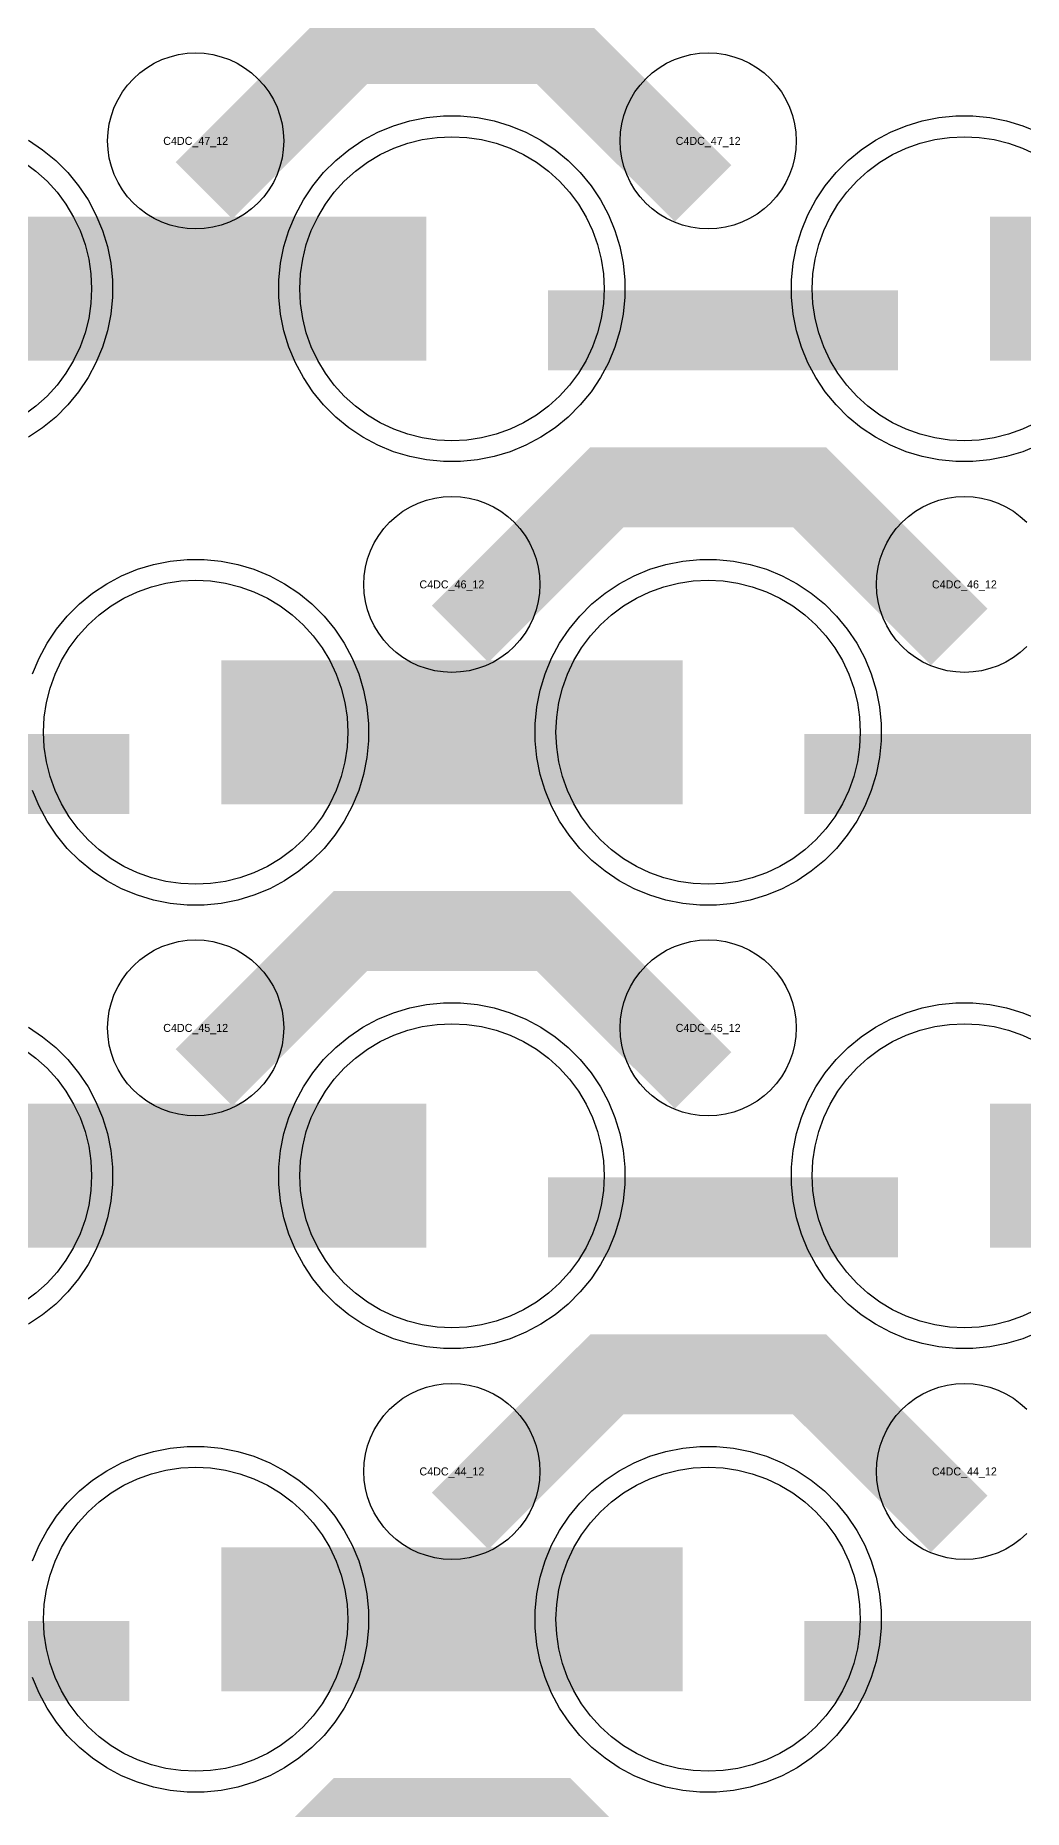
# Model space of a CAD drawing. Extents: x -11880 to 11880, y -14992 to 14992.
# Drawn here: x -8210 to -7902, y -8802 to -8248 of the extents above; entities that cross this region are included whole.
import ezdxf
from ezdxf.enums import TextEntityAlignment as Align

# ---------------------------------------------------------------- set-up
doc = ezdxf.new("R2010")
doc.units = 0
doc.header["$MEASUREMENT"] = 0
for name, color, linetype in [('GDS_775_DT_237', 138, 'CONTINUOUS'), ('RDL1_FS', 34, 'CONTINUOUS'), ('RDL_BS', 160, 'CONTINUOUS')]:
    doc.layers.add(name, color=color, linetype=linetype)

msp = doc.modelspace()

# ---------------------------------------------------------------- linework, layer by layer
at = {"layer": 'RDL1_FS', "color": 240, "true_color": 0xed1f24}
for points in [[(-8080, -8374.564), (-8084.657, -8374.335), (-8089.268, -8373.651), (-8093.791, -8372.519), (-8098.181, -8370.947), (-8102.395, -8368.955), (-8106.395, -8366.557), (-8110.14, -8363.779), (-8113.594, -8360.649), (-8116.724, -8357.195), (-8119.502, -8353.45), (-8121.9, -8349.45), (-8123.892, -8345.236), (-8125.464, -8340.846), (-8126.596, -8336.323), (-8127.28, -8331.712), (-8127.509, -8327.055), (-8127.28, -8322.398), (-8126.596, -8317.787), (-8125.464, -8313.264), (-8123.892, -8308.874), (-8121.9, -8304.66), (-8119.502, -8300.66), (-8116.724, -8296.915), (-8113.594, -8293.461), (-8110.14, -8290.331), (-8106.395, -8287.553), (-8102.395, -8285.155), (-8098.181, -8283.163), (-8093.791, -8281.591), (-8089.268, -8280.459), (-8084.657, -8279.775), (-8080, -8279.546), (-8075.343, -8279.775), (-8070.732, -8280.459), (-8066.209, -8281.591), (-8061.819, -8283.163), (-8057.605, -8285.155), (-8053.605, -8287.553), (-8049.86, -8290.331), (-8046.406, -8293.461), (-8043.276, -8296.915), (-8040.498, -8300.66), (-8038.1, -8304.66), (-8036.108, -8308.874), (-8034.536, -8313.264), (-8033.404, -8317.787), (-8032.72, -8322.398), (-8032.491, -8327.055), (-8032.72, -8331.712), (-8033.404, -8336.323), (-8034.536, -8340.846), (-8036.108, -8345.236), (-8038.1, -8349.45), (-8040.498, -8353.45), (-8043.276, -8357.195), (-8046.406, -8360.649), (-8049.86, -8363.779), (-8053.605, -8366.557), (-8057.605, -8368.955), (-8061.819, -8370.947), (-8066.209, -8372.519), (-8070.732, -8373.651), (-8075.343, -8374.335)], [(-8160, -8790.254), (-8164.657, -8790.025), (-8169.268, -8789.341), (-8173.791, -8788.209), (-8178.181, -8786.637), (-8182.395, -8784.645), (-8186.395, -8782.247), (-8190.14, -8779.469), (-8193.594, -8776.339), (-8196.724, -8772.885), (-8199.502, -8769.14), (-8201.9, -8765.14), (-8203.892, -8760.926), (-8205.464, -8756.536), (-8206.596, -8752.013), (-8207.28, -8747.402), (-8207.509, -8742.745), (-8207.28, -8738.088), (-8206.596, -8733.477), (-8205.464, -8728.954), (-8203.892, -8724.564), (-8201.9, -8720.35), (-8199.502, -8716.35), (-8196.724, -8712.605), (-8193.594, -8709.151), (-8190.14, -8706.021), (-8186.395, -8703.243), (-8182.395, -8700.845), (-8178.181, -8698.853), (-8173.791, -8697.281), (-8169.268, -8696.149), (-8164.657, -8695.465), (-8160, -8695.236), (-8155.343, -8695.465), (-8150.732, -8696.149), (-8146.209, -8697.281), (-8141.819, -8698.853), (-8137.605, -8700.845), (-8133.605, -8703.243), (-8129.86, -8706.021), (-8126.406, -8709.151), (-8123.276, -8712.605), (-8120.498, -8716.35), (-8118.1, -8720.35), (-8116.108, -8724.564), (-8114.536, -8728.954), (-8113.404, -8733.477), (-8112.72, -8738.088), (-8112.491, -8742.745), (-8112.72, -8747.402), (-8113.404, -8752.013), (-8114.536, -8756.536), (-8116.108, -8760.926), (-8118.1, -8765.14), (-8120.498, -8769.14), (-8123.276, -8772.885), (-8126.406, -8776.339), (-8129.86, -8779.469), (-8133.605, -8782.247), (-8137.605, -8784.645), (-8141.819, -8786.637), (-8146.209, -8788.209), (-8150.732, -8789.341), (-8155.343, -8790.025)], [(-8000, -8790.254), (-8004.657, -8790.025), (-8009.268, -8789.341), (-8013.791, -8788.209), (-8018.181, -8786.637), (-8022.395, -8784.645), (-8026.395, -8782.247), (-8030.14, -8779.469), (-8033.594, -8776.339), (-8036.724, -8772.885), (-8039.502, -8769.14), (-8041.9, -8765.14), (-8043.892, -8760.926), (-8045.464, -8756.536), (-8046.596, -8752.013), (-8047.28, -8747.402), (-8047.509, -8742.745), (-8047.28, -8738.088), (-8046.596, -8733.477), (-8045.464, -8728.954), (-8043.892, -8724.564), (-8041.9, -8720.35), (-8039.502, -8716.35), (-8036.724, -8712.605), (-8033.594, -8709.151), (-8030.14, -8706.021), (-8026.395, -8703.243), (-8022.395, -8700.845), (-8018.181, -8698.853), (-8013.791, -8697.281), (-8009.268, -8696.149), (-8004.657, -8695.465), (-8000, -8695.236), (-7995.343, -8695.465), (-7990.732, -8696.149), (-7986.209, -8697.281), (-7981.819, -8698.853), (-7977.605, -8700.845), (-7973.605, -8703.243), (-7969.86, -8706.021), (-7966.406, -8709.151), (-7963.276, -8712.605), (-7960.498, -8716.35), (-7958.1, -8720.35), (-7956.108, -8724.564), (-7954.536, -8728.954), (-7953.404, -8733.477), (-7952.72, -8738.088), (-7952.491, -8742.745), (-7952.72, -8747.402), (-7953.404, -8752.013), (-7954.536, -8756.536), (-7956.108, -8760.926), (-7958.1, -8765.14), (-7960.498, -8769.14), (-7963.276, -8772.885), (-7966.406, -8776.339), (-7969.86, -8779.469), (-7973.605, -8782.247), (-7977.605, -8784.645), (-7981.819, -8786.637), (-7986.209, -8788.209), (-7990.732, -8789.341), (-7995.343, -8790.025)]]:
    msp.add_lwpolyline(points, close=True, dxfattribs=at)
for points in [[(-7897.605, -8368.955), (-7901.819, -8370.947), (-7906.209, -8372.519), (-7910.732, -8373.651), (-7915.343, -8374.335), (-7920, -8374.564), (-7924.657, -8374.335), (-7929.268, -8373.651), (-7933.791, -8372.519), (-7938.181, -8370.947), (-7942.395, -8368.955), (-7946.395, -8366.557), (-7950.14, -8363.779), (-7953.594, -8360.649), (-7956.724, -8357.195), (-7959.502, -8353.45), (-7961.9, -8349.45), (-7963.892, -8345.236), (-7965.464, -8340.846), (-7966.596, -8336.323), (-7967.28, -8331.712), (-7967.509, -8327.055), (-7967.28, -8322.398), (-7966.596, -8317.787), (-7965.464, -8313.264), (-7963.892, -8308.874), (-7961.9, -8304.66), (-7959.502, -8300.66), (-7956.724, -8296.915), (-7953.594, -8293.461), (-7950.14, -8290.331), (-7946.395, -8287.553), (-7942.395, -8285.155), (-7938.181, -8283.163), (-7933.791, -8281.591), (-7929.268, -8280.459), (-7924.657, -8279.775), (-7920, -8279.546), (-7915.343, -8279.775), (-7910.732, -8280.459), (-7906.209, -8281.591), (-7901.819, -8283.163), (-7897.605, -8285.155)], [(-8213.605, -8287.553), (-8209.86, -8290.331), (-8206.406, -8293.461), (-8203.276, -8296.915), (-8200.498, -8300.66), (-8198.1, -8304.66), (-8196.108, -8308.874), (-8194.536, -8313.264), (-8193.404, -8317.787), (-8192.72, -8322.398), (-8192.491, -8327.055), (-8192.72, -8331.712), (-8193.404, -8336.323), (-8194.536, -8340.846), (-8196.108, -8345.236), (-8198.1, -8349.45), (-8200.498, -8353.45), (-8203.276, -8357.195), (-8206.406, -8360.649), (-8209.86, -8363.779), (-8213.605, -8366.557)]]:
    msp.add_lwpolyline(points, dxfattribs=at)
for points in [[(-8231.998, -8327.055, 45, 45, 0), (-8159.998, -8327.055, 45, 45, 0)], [(-8159.998, -8327.055, 45, 45, 0), (-8087.998, -8327.055, 45, 45, 0)], [(-7911.998, -8327.055, 45, 45, 0), (-7839.998, -8327.055, 45, 45, 0)], [(-8151.998, -8742.745, 45, 45, 0), (-8079.998, -8742.745, 45, 45, 0)], [(-8079.998, -8742.745, 45, 45, 0), (-8007.998, -8742.745, 45, 45, 0)]]:
    msp.add_lwpolyline(points, format="xyseb", dxfattribs=at)
at = {"layer": 'RDL1_FS'}
for points in [[(-8160, -8513.124), (-8164.657, -8512.895), (-8169.268, -8512.211), (-8173.791, -8511.079), (-8178.181, -8509.507), (-8182.395, -8507.515), (-8186.395, -8505.117), (-8190.14, -8502.339), (-8193.594, -8499.209), (-8196.724, -8495.755), (-8199.502, -8492.01), (-8201.9, -8488.01), (-8203.892, -8483.796), (-8205.464, -8479.406), (-8206.596, -8474.883), (-8207.28, -8470.272), (-8207.509, -8465.615), (-8207.28, -8460.958), (-8206.596, -8456.347), (-8205.464, -8451.824), (-8203.892, -8447.434), (-8201.9, -8443.22), (-8199.502, -8439.22), (-8196.724, -8435.475), (-8193.594, -8432.021), (-8190.14, -8428.891), (-8186.395, -8426.113), (-8182.395, -8423.715), (-8178.181, -8421.723), (-8173.791, -8420.151), (-8169.268, -8419.019), (-8164.657, -8418.335), (-8160, -8418.106), (-8155.343, -8418.335), (-8150.732, -8419.019), (-8146.209, -8420.151), (-8141.819, -8421.723), (-8137.605, -8423.715), (-8133.605, -8426.113), (-8129.86, -8428.891), (-8126.406, -8432.021), (-8123.276, -8435.475), (-8120.498, -8439.22), (-8118.1, -8443.22), (-8116.108, -8447.434), (-8114.536, -8451.824), (-8113.404, -8456.347), (-8112.72, -8460.958), (-8112.491, -8465.615), (-8112.72, -8470.272), (-8113.404, -8474.883), (-8114.536, -8479.406), (-8116.108, -8483.796), (-8118.1, -8488.01), (-8120.498, -8492.01), (-8123.276, -8495.755), (-8126.406, -8499.209), (-8129.86, -8502.339), (-8133.605, -8505.117), (-8137.605, -8507.515), (-8141.819, -8509.507), (-8146.209, -8511.079), (-8150.732, -8512.211), (-8155.343, -8512.895)], [(-8000, -8513.124), (-8004.657, -8512.895), (-8009.268, -8512.211), (-8013.791, -8511.079), (-8018.181, -8509.507), (-8022.395, -8507.515), (-8026.395, -8505.117), (-8030.14, -8502.339), (-8033.594, -8499.209), (-8036.724, -8495.755), (-8039.502, -8492.01), (-8041.9, -8488.01), (-8043.892, -8483.796), (-8045.464, -8479.406), (-8046.596, -8474.883), (-8047.28, -8470.272), (-8047.509, -8465.615), (-8047.28, -8460.958), (-8046.596, -8456.347), (-8045.464, -8451.824), (-8043.892, -8447.434), (-8041.9, -8443.22), (-8039.502, -8439.22), (-8036.724, -8435.475), (-8033.594, -8432.021), (-8030.14, -8428.891), (-8026.395, -8426.113), (-8022.395, -8423.715), (-8018.181, -8421.723), (-8013.791, -8420.151), (-8009.268, -8419.019), (-8004.657, -8418.335), (-8000, -8418.106), (-7995.343, -8418.335), (-7990.732, -8419.019), (-7986.209, -8420.151), (-7981.819, -8421.723), (-7977.605, -8423.715), (-7973.605, -8426.113), (-7969.86, -8428.891), (-7966.406, -8432.021), (-7963.276, -8435.475), (-7960.498, -8439.22), (-7958.1, -8443.22), (-7956.108, -8447.434), (-7954.536, -8451.824), (-7953.404, -8456.347), (-7952.72, -8460.958), (-7952.491, -8465.615), (-7952.72, -8470.272), (-7953.404, -8474.883), (-7954.536, -8479.406), (-7956.108, -8483.796), (-7958.1, -8488.01), (-7960.498, -8492.01), (-7963.276, -8495.755), (-7966.406, -8499.209), (-7969.86, -8502.339), (-7973.605, -8505.117), (-7977.605, -8507.515), (-7981.819, -8509.507), (-7986.209, -8511.079), (-7990.732, -8512.211), (-7995.343, -8512.895)], [(-8080, -8651.689), (-8084.657, -8651.46), (-8089.268, -8650.776), (-8093.791, -8649.644), (-8098.181, -8648.072), (-8102.395, -8646.08), (-8106.395, -8643.682), (-8110.14, -8640.904), (-8113.594, -8637.774), (-8116.724, -8634.32), (-8119.502, -8630.575), (-8121.9, -8626.575), (-8123.892, -8622.361), (-8125.464, -8617.971), (-8126.596, -8613.448), (-8127.28, -8608.837), (-8127.509, -8604.18), (-8127.28, -8599.523), (-8126.596, -8594.912), (-8125.464, -8590.389), (-8123.892, -8585.999), (-8121.9, -8581.785), (-8119.502, -8577.785), (-8116.724, -8574.04), (-8113.594, -8570.586), (-8110.14, -8567.456), (-8106.395, -8564.678), (-8102.395, -8562.28), (-8098.181, -8560.288), (-8093.791, -8558.716), (-8089.268, -8557.584), (-8084.657, -8556.9), (-8080, -8556.671), (-8075.343, -8556.9), (-8070.732, -8557.584), (-8066.209, -8558.716), (-8061.819, -8560.288), (-8057.605, -8562.28), (-8053.605, -8564.678), (-8049.86, -8567.456), (-8046.406, -8570.586), (-8043.276, -8574.04), (-8040.498, -8577.785), (-8038.1, -8581.785), (-8036.108, -8585.999), (-8034.536, -8590.389), (-8033.404, -8594.912), (-8032.72, -8599.523), (-8032.491, -8604.18), (-8032.72, -8608.837), (-8033.404, -8613.448), (-8034.536, -8617.971), (-8036.108, -8622.361), (-8038.1, -8626.575), (-8040.498, -8630.575), (-8043.276, -8634.32), (-8046.406, -8637.774), (-8049.86, -8640.904), (-8053.605, -8643.682), (-8057.605, -8646.08), (-8061.819, -8648.072), (-8066.209, -8649.644), (-8070.732, -8650.776), (-8075.343, -8651.46)]]:
    msp.add_lwpolyline(points, close=True, dxfattribs=at)
for points in [[(-8151.998, -8465.615, 45, 45, 0), (-8079.998, -8465.615, 45, 45, 0)], [(-8079.998, -8465.615, 45, 45, 0), (-8007.998, -8465.615, 45, 45, 0)], [(-8231.998, -8604.18, 45, 45, 0), (-8159.998, -8604.18, 45, 45, 0)], [(-8159.998, -8604.18, 45, 45, 0), (-8087.998, -8604.18, 45, 45, 0)], [(-7911.998, -8604.18, 45, 45, 0), (-7839.998, -8604.18, 45, 45, 0)]]:
    msp.add_lwpolyline(points, format="xyseb", dxfattribs=at)
for points in [[(-7897.605, -8646.08), (-7901.819, -8648.072), (-7906.209, -8649.644), (-7910.732, -8650.776), (-7915.343, -8651.46), (-7920, -8651.689), (-7924.657, -8651.46), (-7929.268, -8650.776), (-7933.791, -8649.644), (-7938.181, -8648.072), (-7942.395, -8646.08), (-7946.395, -8643.682), (-7950.14, -8640.904), (-7953.594, -8637.774), (-7956.724, -8634.32), (-7959.502, -8630.575), (-7961.9, -8626.575), (-7963.892, -8622.361), (-7965.464, -8617.971), (-7966.596, -8613.448), (-7967.28, -8608.837), (-7967.509, -8604.18), (-7967.28, -8599.523), (-7966.596, -8594.912), (-7965.464, -8590.389), (-7963.892, -8585.999), (-7961.9, -8581.785), (-7959.502, -8577.785), (-7956.724, -8574.04), (-7953.594, -8570.586), (-7950.14, -8567.456), (-7946.395, -8564.678), (-7942.395, -8562.28), (-7938.181, -8560.288), (-7933.791, -8558.716), (-7929.268, -8557.584), (-7924.657, -8556.9), (-7920, -8556.671), (-7915.343, -8556.9), (-7910.732, -8557.584), (-7906.209, -8558.716), (-7901.819, -8560.288), (-7897.605, -8562.28)], [(-8213.605, -8564.678), (-8209.86, -8567.456), (-8206.406, -8570.586), (-8203.276, -8574.04), (-8200.498, -8577.785), (-8198.1, -8581.785), (-8196.108, -8585.999), (-8194.536, -8590.389), (-8193.404, -8594.912), (-8192.72, -8599.523), (-8192.491, -8604.18), (-8192.72, -8608.837), (-8193.404, -8613.448), (-8194.536, -8617.971), (-8196.108, -8622.361), (-8198.1, -8626.575), (-8200.498, -8630.575), (-8203.276, -8634.32), (-8206.406, -8637.774), (-8209.86, -8640.904), (-8213.605, -8643.682)]]:
    msp.add_lwpolyline(points, dxfattribs=at)
at = {"layer": 'RDL_BS'}
for points in [[(-8157.438, -8296.369, 25, 25, 0), (-8111.623, -8250.554, 25, 25, 0), (-8078.07, -8250.554, 25, 25, 0)], [(-8001.599, -8297.268, 25, 25, 0), (-8048.313, -8250.554, 25, 25, 0), (-8078.071, -8250.554, 25, 25, 0)], [(-8077.438, -8434.929, 25, 25, 0), (-8031.623, -8389.114, 25, 25, 0), (-7998.07, -8389.114, 25, 25, 0)], [(-7921.599, -8435.828, 25, 25, 0), (-7968.313, -8389.114, 25, 25, 0), (-7998.071, -8389.114, 25, 25, 0)], [(-8289.984, -8478.628, 25, 25, 0), (-8180.719, -8478.628, 25, 25, 0)], [(-7969.984, -8478.628, 25, 25, 0), (-7860.719, -8478.628, 25, 25, 0)], [(-8157.438, -8573.494, 25, 25, 0), (-8111.623, -8527.679, 25, 25, 0), (-8078.07, -8527.679, 25, 25, 0)], [(-8001.599, -8574.393, 25, 25, 0), (-8048.313, -8527.679, 25, 25, 0), (-8078.071, -8527.679, 25, 25, 0)], [(-8049.984, -8617.193, 25, 25, 0), (-7940.719, -8617.193, 25, 25, 0)], [(-8077.438, -8712.059, 25, 25, 0), (-8031.623, -8666.244, 25, 25, 0), (-7998.07, -8666.244, 25, 25, 0)], [(-7921.599, -8712.958, 25, 25, 0), (-7968.313, -8666.244, 25, 25, 0), (-7998.071, -8666.244, 25, 25, 0)], [(-8157.438, -8850.624, 25, 25, 0), (-8111.623, -8804.809, 25, 25, 0), (-8078.07, -8804.809, 25, 25, 0)], [(-8001.599, -8851.523, 25, 25, 0), (-8048.313, -8804.809, 25, 25, 0), (-8078.071, -8804.809, 25, 25, 0)]]:
    msp.add_lwpolyline(points, format="xyseb", dxfattribs=at)
for points in [[(-8160, -8308.361), (-8162.693, -8308.229), (-8165.365, -8307.833), (-8167.984, -8307.176), (-8170.519, -8306.269), (-8172.956, -8305.117), (-8175.28, -8303.724), (-8177.443, -8302.121), (-8179.442, -8300.309), (-8181.254, -8298.31), (-8182.857, -8296.147), (-8184.25, -8293.823), (-8185.402, -8291.386), (-8186.309, -8288.851), (-8186.966, -8286.232), (-8187.362, -8283.56), (-8187.494, -8280.867), (-8187.362, -8278.174), (-8186.966, -8275.502), (-8186.309, -8272.883), (-8185.402, -8270.348), (-8184.25, -8267.911), (-8182.857, -8265.587), (-8181.254, -8263.424), (-8179.442, -8261.425), (-8177.443, -8259.613), (-8175.28, -8258.01), (-8172.956, -8256.617), (-8170.519, -8255.465), (-8167.984, -8254.558), (-8165.365, -8253.901), (-8162.693, -8253.505), (-8160, -8253.373), (-8157.307, -8253.505), (-8154.635, -8253.901), (-8152.016, -8254.558), (-8149.481, -8255.465), (-8147.044, -8256.617), (-8144.72, -8258.01), (-8142.557, -8259.613), (-8140.558, -8261.425), (-8138.746, -8263.424), (-8137.143, -8265.587), (-8135.75, -8267.911), (-8134.598, -8270.348), (-8133.691, -8272.883), (-8133.034, -8275.502), (-8132.638, -8278.174), (-8132.506, -8280.867), (-8132.638, -8283.56), (-8133.034, -8286.232), (-8133.691, -8288.851), (-8134.598, -8291.386), (-8135.75, -8293.823), (-8137.143, -8296.147), (-8138.746, -8298.31), (-8140.558, -8300.309), (-8142.557, -8302.121), (-8144.72, -8303.724), (-8147.044, -8305.117), (-8149.481, -8306.269), (-8152.016, -8307.176), (-8154.635, -8307.833), (-8157.307, -8308.229)], [(-8000, -8308.361), (-8002.693, -8308.229), (-8005.365, -8307.833), (-8007.984, -8307.176), (-8010.519, -8306.269), (-8012.956, -8305.117), (-8015.28, -8303.724), (-8017.443, -8302.121), (-8019.442, -8300.309), (-8021.254, -8298.31), (-8022.857, -8296.147), (-8024.25, -8293.823), (-8025.402, -8291.386), (-8026.309, -8288.851), (-8026.966, -8286.232), (-8027.362, -8283.56), (-8027.494, -8280.867), (-8027.362, -8278.174), (-8026.966, -8275.502), (-8026.309, -8272.883), (-8025.402, -8270.348), (-8024.25, -8267.911), (-8022.857, -8265.587), (-8021.254, -8263.424), (-8019.442, -8261.425), (-8017.443, -8259.613), (-8015.28, -8258.01), (-8012.956, -8256.617), (-8010.519, -8255.465), (-8007.984, -8254.558), (-8005.365, -8253.901), (-8002.693, -8253.505), (-8000, -8253.373), (-7997.307, -8253.505), (-7994.635, -8253.901), (-7992.016, -8254.558), (-7989.481, -8255.465), (-7987.044, -8256.617), (-7984.72, -8258.01), (-7982.557, -8259.613), (-7980.558, -8261.425), (-7978.746, -8263.424), (-7977.143, -8265.587), (-7975.75, -8267.911), (-7974.598, -8270.348), (-7973.691, -8272.883), (-7973.034, -8275.502), (-7972.638, -8278.174), (-7972.506, -8280.867), (-7972.638, -8283.56), (-7973.034, -8286.232), (-7973.691, -8288.851), (-7974.598, -8291.386), (-7975.75, -8293.823), (-7977.143, -8296.147), (-7978.746, -8298.31), (-7980.558, -8300.309), (-7982.557, -8302.121), (-7984.72, -8303.724), (-7987.044, -8305.117), (-7989.481, -8306.269), (-7992.016, -8307.176), (-7994.635, -8307.833), (-7997.307, -8308.229)], [(-8080, -8446.921), (-8082.693, -8446.789), (-8085.365, -8446.393), (-8087.984, -8445.736), (-8090.519, -8444.829), (-8092.956, -8443.677), (-8095.28, -8442.284), (-8097.443, -8440.681), (-8099.442, -8438.869), (-8101.254, -8436.87), (-8102.857, -8434.707), (-8104.25, -8432.383), (-8105.402, -8429.946), (-8106.309, -8427.411), (-8106.966, -8424.792), (-8107.362, -8422.12), (-8107.494, -8419.427), (-8107.362, -8416.734), (-8106.966, -8414.062), (-8106.309, -8411.443), (-8105.402, -8408.908), (-8104.25, -8406.471), (-8102.857, -8404.147), (-8101.254, -8401.984), (-8099.442, -8399.985), (-8097.443, -8398.173), (-8095.28, -8396.57), (-8092.956, -8395.177), (-8090.519, -8394.025), (-8087.984, -8393.118), (-8085.365, -8392.461), (-8082.693, -8392.065), (-8080, -8391.933), (-8077.307, -8392.065), (-8074.635, -8392.461), (-8072.016, -8393.118), (-8069.481, -8394.025), (-8067.044, -8395.177), (-8064.72, -8396.57), (-8062.557, -8398.173), (-8060.558, -8399.985), (-8058.746, -8401.984), (-8057.143, -8404.147), (-8055.75, -8406.471), (-8054.598, -8408.908), (-8053.691, -8411.443), (-8053.034, -8414.062), (-8052.638, -8416.734), (-8052.506, -8419.427), (-8052.638, -8422.12), (-8053.034, -8424.792), (-8053.691, -8427.411), (-8054.598, -8429.946), (-8055.75, -8432.383), (-8057.143, -8434.707), (-8058.746, -8436.87), (-8060.558, -8438.869), (-8062.557, -8440.681), (-8064.72, -8442.284), (-8067.044, -8443.677), (-8069.481, -8444.829), (-8072.016, -8445.736), (-8074.635, -8446.393), (-8077.307, -8446.789)], [(-8002.644, -8519.615), (-8007.938, -8519.098), (-8013.165, -8518.052), (-8018.205, -8516.521), (-8023.115, -8514.49), (-8027.777, -8511.998), (-8032.191, -8509.051), (-8036.292, -8505.689), (-8040.074, -8501.907), (-8043.436, -8497.806), (-8046.383, -8493.392), (-8048.875, -8488.73), (-8050.906, -8483.82), (-8052.437, -8478.78), (-8053.483, -8473.553), (-8054, -8468.259), (-8054, -8462.971), (-8053.483, -8457.677), (-8052.437, -8452.45), (-8050.906, -8447.41), (-8048.875, -8442.5), (-8046.383, -8437.838), (-8043.436, -8433.424), (-8040.074, -8429.323), (-8036.292, -8425.541), (-8032.191, -8422.179), (-8027.777, -8419.232), (-8023.115, -8416.74), (-8018.205, -8414.709), (-8013.165, -8413.178), (-8007.938, -8412.132), (-8002.644, -8411.615), (-7997.356, -8411.615), (-7992.062, -8412.132), (-7986.835, -8413.178), (-7981.795, -8414.709), (-7976.885, -8416.74), (-7972.223, -8419.232), (-7967.809, -8422.179), (-7963.708, -8425.541), (-7959.926, -8429.323), (-7956.564, -8433.424), (-7953.617, -8437.838), (-7951.125, -8442.5), (-7949.094, -8447.41), (-7947.563, -8452.45), (-7946.517, -8457.677), (-7946, -8462.971), (-7946, -8468.259), (-7946.517, -8473.553), (-7947.563, -8478.78), (-7949.094, -8483.82), (-7951.125, -8488.73), (-7953.617, -8493.392), (-7956.564, -8497.806), (-7959.926, -8501.907), (-7963.708, -8505.689), (-7967.809, -8509.051), (-7972.223, -8511.998), (-7976.885, -8514.49), (-7981.795, -8516.521), (-7986.835, -8518.052), (-7992.062, -8519.098), (-7997.356, -8519.615)], [(-8160, -8585.486), (-8162.693, -8585.354), (-8165.365, -8584.958), (-8167.984, -8584.301), (-8170.519, -8583.394), (-8172.956, -8582.242), (-8175.28, -8580.849), (-8177.443, -8579.246), (-8179.442, -8577.434), (-8181.254, -8575.435), (-8182.857, -8573.272), (-8184.25, -8570.948), (-8185.402, -8568.511), (-8186.309, -8565.976), (-8186.966, -8563.357), (-8187.362, -8560.685), (-8187.494, -8557.992), (-8187.362, -8555.299), (-8186.966, -8552.627), (-8186.309, -8550.008), (-8185.402, -8547.473), (-8184.25, -8545.036), (-8182.857, -8542.712), (-8181.254, -8540.549), (-8179.442, -8538.55), (-8177.443, -8536.738), (-8175.28, -8535.135), (-8172.956, -8533.742), (-8170.519, -8532.59), (-8167.984, -8531.683), (-8165.365, -8531.026), (-8162.693, -8530.63), (-8160, -8530.498), (-8157.307, -8530.63), (-8154.635, -8531.026), (-8152.016, -8531.683), (-8149.481, -8532.59), (-8147.044, -8533.742), (-8144.72, -8535.135), (-8142.557, -8536.738), (-8140.558, -8538.55), (-8138.746, -8540.549), (-8137.143, -8542.712), (-8135.75, -8545.036), (-8134.598, -8547.473), (-8133.691, -8550.008), (-8133.034, -8552.627), (-8132.638, -8555.299), (-8132.506, -8557.992), (-8132.638, -8560.685), (-8133.034, -8563.357), (-8133.691, -8565.976), (-8134.598, -8568.511), (-8135.75, -8570.948), (-8137.143, -8573.272), (-8138.746, -8575.435), (-8140.558, -8577.434), (-8142.557, -8579.246), (-8144.72, -8580.849), (-8147.044, -8582.242), (-8149.481, -8583.394), (-8152.016, -8584.301), (-8154.635, -8584.958), (-8157.307, -8585.354)], [(-8000, -8585.486), (-8002.693, -8585.354), (-8005.365, -8584.958), (-8007.984, -8584.301), (-8010.519, -8583.394), (-8012.956, -8582.242), (-8015.28, -8580.849), (-8017.443, -8579.246), (-8019.442, -8577.434), (-8021.254, -8575.435), (-8022.857, -8573.272), (-8024.25, -8570.948), (-8025.402, -8568.511), (-8026.309, -8565.976), (-8026.966, -8563.357), (-8027.362, -8560.685), (-8027.494, -8557.992), (-8027.362, -8555.299), (-8026.966, -8552.627), (-8026.309, -8550.008), (-8025.402, -8547.473), (-8024.25, -8545.036), (-8022.857, -8542.712), (-8021.254, -8540.549), (-8019.442, -8538.55), (-8017.443, -8536.738), (-8015.28, -8535.135), (-8012.956, -8533.742), (-8010.519, -8532.59), (-8007.984, -8531.683), (-8005.365, -8531.026), (-8002.693, -8530.63), (-8000, -8530.498), (-7997.307, -8530.63), (-7994.635, -8531.026), (-7992.016, -8531.683), (-7989.481, -8532.59), (-7987.044, -8533.742), (-7984.72, -8535.135), (-7982.557, -8536.738), (-7980.558, -8538.55), (-7978.746, -8540.549), (-7977.143, -8542.712), (-7975.75, -8545.036), (-7974.598, -8547.473), (-7973.691, -8550.008), (-7973.034, -8552.627), (-7972.638, -8555.299), (-7972.506, -8557.992), (-7972.638, -8560.685), (-7973.034, -8563.357), (-7973.691, -8565.976), (-7974.598, -8568.511), (-7975.75, -8570.948), (-7977.143, -8573.272), (-7978.746, -8575.435), (-7980.558, -8577.434), (-7982.557, -8579.246), (-7984.72, -8580.849), (-7987.044, -8582.242), (-7989.481, -8583.394), (-7992.016, -8584.301), (-7994.635, -8584.958), (-7997.307, -8585.354)], [(-8082.644, -8658.18), (-8087.938, -8657.663), (-8093.165, -8656.617), (-8098.205, -8655.086), (-8103.115, -8653.055), (-8107.777, -8650.563), (-8112.191, -8647.616), (-8116.292, -8644.254), (-8120.074, -8640.472), (-8123.436, -8636.371), (-8126.383, -8631.957), (-8128.875, -8627.295), (-8130.906, -8622.385), (-8132.437, -8617.345), (-8133.483, -8612.118), (-8134, -8606.824), (-8134, -8601.536), (-8133.483, -8596.242), (-8132.437, -8591.015), (-8130.906, -8585.975), (-8128.875, -8581.065), (-8126.383, -8576.403), (-8123.436, -8571.989), (-8120.074, -8567.888), (-8116.292, -8564.106), (-8112.191, -8560.744), (-8107.777, -8557.797), (-8103.115, -8555.305), (-8098.205, -8553.274), (-8093.165, -8551.743), (-8087.938, -8550.697), (-8082.644, -8550.18), (-8077.356, -8550.18), (-8072.062, -8550.697), (-8066.835, -8551.743), (-8061.795, -8553.274), (-8056.885, -8555.305), (-8052.223, -8557.797), (-8047.809, -8560.744), (-8043.708, -8564.106), (-8039.926, -8567.888), (-8036.564, -8571.989), (-8033.617, -8576.403), (-8031.125, -8581.065), (-8029.094, -8585.975), (-8027.563, -8591.015), (-8026.517, -8596.242), (-8026, -8601.536), (-8026, -8606.824), (-8026.517, -8612.118), (-8027.563, -8617.345), (-8029.094, -8622.385), (-8031.125, -8627.295), (-8033.617, -8631.957), (-8036.564, -8636.371), (-8039.926, -8640.472), (-8043.708, -8644.254), (-8047.809, -8647.616), (-8052.223, -8650.563), (-8056.885, -8653.055), (-8061.795, -8655.086), (-8066.835, -8656.617), (-8072.062, -8657.663), (-8077.356, -8658.18)], [(-8080, -8724.051), (-8082.693, -8723.919), (-8085.365, -8723.523), (-8087.984, -8722.866), (-8090.519, -8721.959), (-8092.956, -8720.807), (-8095.28, -8719.414), (-8097.443, -8717.811), (-8099.442, -8715.999), (-8101.254, -8714), (-8102.857, -8711.837), (-8104.25, -8709.513), (-8105.402, -8707.076), (-8106.309, -8704.541), (-8106.966, -8701.922), (-8107.362, -8699.25), (-8107.494, -8696.557), (-8107.362, -8693.864), (-8106.966, -8691.192), (-8106.309, -8688.573), (-8105.402, -8686.038), (-8104.25, -8683.601), (-8102.857, -8681.277), (-8101.254, -8679.114), (-8099.442, -8677.115), (-8097.443, -8675.303), (-8095.28, -8673.7), (-8092.956, -8672.307), (-8090.519, -8671.155), (-8087.984, -8670.248), (-8085.365, -8669.591), (-8082.693, -8669.195), (-8080, -8669.063), (-8077.307, -8669.195), (-8074.635, -8669.591), (-8072.016, -8670.248), (-8069.481, -8671.155), (-8067.044, -8672.307), (-8064.72, -8673.7), (-8062.557, -8675.303), (-8060.558, -8677.115), (-8058.746, -8679.114), (-8057.143, -8681.277), (-8055.75, -8683.601), (-8054.598, -8686.038), (-8053.691, -8688.573), (-8053.034, -8691.192), (-8052.638, -8693.864), (-8052.506, -8696.557), (-8052.638, -8699.25), (-8053.034, -8701.922), (-8053.691, -8704.541), (-8054.598, -8707.076), (-8055.75, -8709.513), (-8057.143, -8711.837), (-8058.746, -8714), (-8060.558, -8715.999), (-8062.557, -8717.811), (-8064.72, -8719.414), (-8067.044, -8720.807), (-8069.481, -8721.959), (-8072.016, -8722.866), (-8074.635, -8723.523), (-8077.307, -8723.919)]]:
    msp.add_lwpolyline(points, close=True, dxfattribs=at)
at = {"layer": 'RDL_BS', "color": 240, "true_color": 0xed1f24}
for points in [[(-8082.644, -8381.055), (-8087.938, -8380.538), (-8093.165, -8379.492), (-8098.205, -8377.961), (-8103.115, -8375.93), (-8107.777, -8373.438), (-8112.191, -8370.491), (-8116.292, -8367.129), (-8120.074, -8363.347), (-8123.436, -8359.246), (-8126.383, -8354.832), (-8128.875, -8350.17), (-8130.906, -8345.26), (-8132.437, -8340.22), (-8133.483, -8334.993), (-8134, -8329.699), (-8134, -8324.411), (-8133.483, -8319.117), (-8132.437, -8313.89), (-8130.906, -8308.85), (-8128.875, -8303.94), (-8126.383, -8299.278), (-8123.436, -8294.864), (-8120.074, -8290.763), (-8116.292, -8286.981), (-8112.191, -8283.619), (-8107.777, -8280.672), (-8103.115, -8278.18), (-8098.205, -8276.149), (-8093.165, -8274.618), (-8087.938, -8273.572), (-8082.644, -8273.055), (-8077.356, -8273.055), (-8072.062, -8273.572), (-8066.835, -8274.618), (-8061.795, -8276.149), (-8056.885, -8278.18), (-8052.223, -8280.672), (-8047.809, -8283.619), (-8043.708, -8286.981), (-8039.926, -8290.763), (-8036.564, -8294.864), (-8033.617, -8299.278), (-8031.125, -8303.94), (-8029.094, -8308.85), (-8027.563, -8313.89), (-8026.517, -8319.117), (-8026, -8324.411), (-8026, -8329.699), (-8026.517, -8334.993), (-8027.563, -8340.22), (-8029.094, -8345.26), (-8031.125, -8350.17), (-8033.617, -8354.832), (-8036.564, -8359.246), (-8039.926, -8363.347), (-8043.708, -8367.129), (-8047.809, -8370.491), (-8052.223, -8373.438), (-8056.885, -8375.93), (-8061.795, -8377.961), (-8066.835, -8379.492), (-8072.062, -8380.538), (-8077.356, -8381.055)], [(-8002.644, -8796.745), (-8007.938, -8796.228), (-8013.165, -8795.182), (-8018.205, -8793.651), (-8023.115, -8791.62), (-8027.777, -8789.128), (-8032.191, -8786.181), (-8036.292, -8782.819), (-8040.074, -8779.037), (-8043.436, -8774.936), (-8046.383, -8770.522), (-8048.875, -8765.86), (-8050.906, -8760.95), (-8052.437, -8755.91), (-8053.483, -8750.683), (-8054, -8745.389), (-8054, -8740.101), (-8053.483, -8734.807), (-8052.437, -8729.58), (-8050.906, -8724.54), (-8048.875, -8719.63), (-8046.383, -8714.968), (-8043.436, -8710.554), (-8040.074, -8706.453), (-8036.292, -8702.671), (-8032.191, -8699.309), (-8027.777, -8696.362), (-8023.115, -8693.87), (-8018.205, -8691.839), (-8013.165, -8690.308), (-8007.938, -8689.262), (-8002.644, -8688.745), (-7997.356, -8688.745), (-7992.062, -8689.262), (-7986.835, -8690.308), (-7981.795, -8691.839), (-7976.885, -8693.87), (-7972.223, -8696.362), (-7967.809, -8699.309), (-7963.708, -8702.671), (-7959.926, -8706.453), (-7956.564, -8710.554), (-7953.617, -8714.968), (-7951.125, -8719.63), (-7949.094, -8724.54), (-7947.563, -8729.58), (-7946.517, -8734.807), (-7946, -8740.101), (-7946, -8745.389), (-7946.517, -8750.683), (-7947.563, -8755.91), (-7949.094, -8760.95), (-7951.125, -8765.86), (-7953.617, -8770.522), (-7956.564, -8774.936), (-7959.926, -8779.037), (-7963.708, -8782.819), (-7967.809, -8786.181), (-7972.223, -8789.128), (-7976.885, -8791.62), (-7981.795, -8793.651), (-7986.835, -8795.182), (-7992.062, -8796.228), (-7997.356, -8796.745)]]:
    msp.add_lwpolyline(points, close=True, dxfattribs=at)
for points in [[(-7896.885, -8375.93), (-7901.795, -8377.961), (-7906.835, -8379.492), (-7912.062, -8380.538), (-7917.356, -8381.055), (-7922.644, -8381.055), (-7927.938, -8380.538), (-7933.165, -8379.492), (-7938.205, -8377.961), (-7943.115, -8375.93), (-7947.777, -8373.438), (-7952.191, -8370.491), (-7956.292, -8367.129), (-7960.074, -8363.347), (-7963.436, -8359.246), (-7966.383, -8354.832), (-7968.875, -8350.17), (-7970.906, -8345.26), (-7972.437, -8340.22), (-7973.483, -8334.993), (-7974, -8329.699), (-7974, -8324.411), (-7973.483, -8319.117), (-7972.437, -8313.89), (-7970.906, -8308.85), (-7968.875, -8303.94), (-7966.383, -8299.278), (-7963.436, -8294.864), (-7960.074, -8290.763), (-7956.292, -8286.981), (-7952.191, -8283.619), (-7947.777, -8280.672), (-7943.115, -8278.18), (-7938.205, -8276.149), (-7933.165, -8274.618), (-7927.938, -8273.572), (-7922.644, -8273.055), (-7917.356, -8273.055), (-7912.062, -8273.572), (-7906.835, -8274.618), (-7901.795, -8276.149), (-7896.885, -8278.18)], [(-8212.223, -8280.672), (-8207.809, -8283.619), (-8203.708, -8286.981), (-8199.926, -8290.763), (-8196.564, -8294.864), (-8193.617, -8299.278), (-8191.125, -8303.94), (-8189.094, -8308.85), (-8187.563, -8313.89), (-8186.517, -8319.117), (-8186, -8324.411), (-8186, -8329.699), (-8186.517, -8334.993), (-8187.563, -8340.22), (-8189.094, -8345.26), (-8191.125, -8350.17), (-8193.617, -8354.832), (-8196.564, -8359.246), (-8199.926, -8363.347), (-8203.708, -8367.129), (-8207.809, -8370.491), (-8212.223, -8373.438)], [(-8210.906, -8724.54), (-8208.875, -8719.63), (-8206.383, -8714.968), (-8203.436, -8710.554), (-8200.074, -8706.453), (-8196.292, -8702.671), (-8192.191, -8699.309), (-8187.777, -8696.362), (-8183.115, -8693.87), (-8178.205, -8691.839), (-8173.165, -8690.308), (-8167.938, -8689.262), (-8162.644, -8688.745), (-8157.356, -8688.745), (-8152.062, -8689.262), (-8146.835, -8690.308), (-8141.795, -8691.839), (-8136.885, -8693.87), (-8132.223, -8696.362), (-8127.809, -8699.309), (-8123.708, -8702.671), (-8119.926, -8706.453), (-8116.564, -8710.554), (-8113.617, -8714.968), (-8111.125, -8719.63), (-8109.094, -8724.54), (-8107.563, -8729.58), (-8106.517, -8734.807), (-8106, -8740.101), (-8106, -8745.389), (-8106.517, -8750.683), (-8107.563, -8755.91), (-8109.094, -8760.95), (-8111.125, -8765.86), (-8113.617, -8770.522), (-8116.564, -8774.936), (-8119.926, -8779.037), (-8123.708, -8782.819), (-8127.809, -8786.181), (-8132.223, -8789.128), (-8136.885, -8791.62), (-8141.795, -8793.651), (-8146.835, -8795.182), (-8152.062, -8796.228), (-8157.356, -8796.745), (-8162.644, -8796.745), (-8167.938, -8796.228), (-8173.165, -8795.182), (-8178.205, -8793.651), (-8183.115, -8791.62), (-8187.777, -8789.128), (-8192.191, -8786.181), (-8196.292, -8782.819), (-8200.074, -8779.037), (-8203.436, -8774.936), (-8206.383, -8770.522), (-8208.875, -8765.86), (-8210.906, -8760.95)]]:
    msp.add_lwpolyline(points, dxfattribs=at)
for points in [[(-8049.984, -8340.068, 25, 25, 0), (-7940.719, -8340.068, 25, 25, 0)], [(-8289.984, -8755.758, 25, 25, 0), (-8180.719, -8755.758, 25, 25, 0)], [(-7969.984, -8755.758, 25, 25, 0), (-7860.719, -8755.758, 25, 25, 0)]]:
    msp.add_lwpolyline(points, format="xyseb", dxfattribs=at)
at = {"layer": 'RDL_BS'}
for points in [[(-7900.558, -8438.869), (-7902.557, -8440.681), (-7904.72, -8442.284), (-7907.044, -8443.677), (-7909.481, -8444.829), (-7912.016, -8445.736), (-7914.635, -8446.393), (-7917.307, -8446.789), (-7920, -8446.921), (-7922.693, -8446.789), (-7925.365, -8446.393), (-7927.984, -8445.736), (-7930.519, -8444.829), (-7932.956, -8443.677), (-7935.28, -8442.284), (-7937.443, -8440.681), (-7939.442, -8438.869), (-7941.254, -8436.87), (-7942.857, -8434.707), (-7944.25, -8432.383), (-7945.402, -8429.946), (-7946.309, -8427.411), (-7946.966, -8424.792), (-7947.362, -8422.12), (-7947.494, -8419.427), (-7947.362, -8416.734), (-7946.966, -8414.062), (-7946.309, -8411.443), (-7945.402, -8408.908), (-7944.25, -8406.471), (-7942.857, -8404.147), (-7941.254, -8401.984), (-7939.442, -8399.985), (-7937.443, -8398.173), (-7935.28, -8396.57), (-7932.956, -8395.177), (-7930.519, -8394.025), (-7927.984, -8393.118), (-7925.365, -8392.461), (-7922.693, -8392.065), (-7920, -8391.933), (-7917.307, -8392.065), (-7914.635, -8392.461), (-7912.016, -8393.118), (-7909.481, -8394.025), (-7907.044, -8395.177), (-7904.72, -8396.57), (-7902.557, -8398.173), (-7900.558, -8399.985)], [(-8210.906, -8447.41), (-8208.875, -8442.5), (-8206.383, -8437.838), (-8203.436, -8433.424), (-8200.074, -8429.323), (-8196.292, -8425.541), (-8192.191, -8422.179), (-8187.777, -8419.232), (-8183.115, -8416.74), (-8178.205, -8414.709), (-8173.165, -8413.178), (-8167.938, -8412.132), (-8162.644, -8411.615), (-8157.356, -8411.615), (-8152.062, -8412.132), (-8146.835, -8413.178), (-8141.795, -8414.709), (-8136.885, -8416.74), (-8132.223, -8419.232), (-8127.809, -8422.179), (-8123.708, -8425.541), (-8119.926, -8429.323), (-8116.564, -8433.424), (-8113.617, -8437.838), (-8111.125, -8442.5), (-8109.094, -8447.41), (-8107.563, -8452.45), (-8106.517, -8457.677), (-8106, -8462.971), (-8106, -8468.259), (-8106.517, -8473.553), (-8107.563, -8478.78), (-8109.094, -8483.82), (-8111.125, -8488.73), (-8113.617, -8493.392), (-8116.564, -8497.806), (-8119.926, -8501.907), (-8123.708, -8505.689), (-8127.809, -8509.051), (-8132.223, -8511.998), (-8136.885, -8514.49), (-8141.795, -8516.521), (-8146.835, -8518.052), (-8152.062, -8519.098), (-8157.356, -8519.615), (-8162.644, -8519.615), (-8167.938, -8519.098), (-8173.165, -8518.052), (-8178.205, -8516.521), (-8183.115, -8514.49), (-8187.777, -8511.998), (-8192.191, -8509.051), (-8196.292, -8505.689), (-8200.074, -8501.907), (-8203.436, -8497.806), (-8206.383, -8493.392), (-8208.875, -8488.73), (-8210.906, -8483.82)], [(-7896.885, -8653.055), (-7901.795, -8655.086), (-7906.835, -8656.617), (-7912.062, -8657.663), (-7917.356, -8658.18), (-7922.644, -8658.18), (-7927.938, -8657.663), (-7933.165, -8656.617), (-7938.205, -8655.086), (-7943.115, -8653.055), (-7947.777, -8650.563), (-7952.191, -8647.616), (-7956.292, -8644.254), (-7960.074, -8640.472), (-7963.436, -8636.371), (-7966.383, -8631.957), (-7968.875, -8627.295), (-7970.906, -8622.385), (-7972.437, -8617.345), (-7973.483, -8612.118), (-7974, -8606.824), (-7974, -8601.536), (-7973.483, -8596.242), (-7972.437, -8591.015), (-7970.906, -8585.975), (-7968.875, -8581.065), (-7966.383, -8576.403), (-7963.436, -8571.989), (-7960.074, -8567.888), (-7956.292, -8564.106), (-7952.191, -8560.744), (-7947.777, -8557.797), (-7943.115, -8555.305), (-7938.205, -8553.274), (-7933.165, -8551.743), (-7927.938, -8550.697), (-7922.644, -8550.18), (-7917.356, -8550.18), (-7912.062, -8550.697), (-7906.835, -8551.743), (-7901.795, -8553.274), (-7896.885, -8555.305)], [(-8212.223, -8557.797), (-8207.809, -8560.744), (-8203.708, -8564.106), (-8199.926, -8567.888), (-8196.564, -8571.989), (-8193.617, -8576.403), (-8191.125, -8581.065), (-8189.094, -8585.975), (-8187.563, -8591.015), (-8186.517, -8596.242), (-8186, -8601.536), (-8186, -8606.824), (-8186.517, -8612.118), (-8187.563, -8617.345), (-8189.094, -8622.385), (-8191.125, -8627.295), (-8193.617, -8631.957), (-8196.564, -8636.371), (-8199.926, -8640.472), (-8203.708, -8644.254), (-8207.809, -8647.616), (-8212.223, -8650.563)], [(-7900.558, -8715.999), (-7902.557, -8717.811), (-7904.72, -8719.414), (-7907.044, -8720.807), (-7909.481, -8721.959), (-7912.016, -8722.866), (-7914.635, -8723.523), (-7917.307, -8723.919), (-7920, -8724.051), (-7922.693, -8723.919), (-7925.365, -8723.523), (-7927.984, -8722.866), (-7930.519, -8721.959), (-7932.956, -8720.807), (-7935.28, -8719.414), (-7937.443, -8717.811), (-7939.442, -8715.999), (-7941.254, -8714), (-7942.857, -8711.837), (-7944.25, -8709.513), (-7945.402, -8707.076), (-7946.309, -8704.541), (-7946.966, -8701.922), (-7947.362, -8699.25), (-7947.494, -8696.557), (-7947.362, -8693.864), (-7946.966, -8691.192), (-7946.309, -8688.573), (-7945.402, -8686.038), (-7944.25, -8683.601), (-7942.857, -8681.277), (-7941.254, -8679.114), (-7939.442, -8677.115), (-7937.443, -8675.303), (-7935.28, -8673.7), (-7932.956, -8672.307), (-7930.519, -8671.155), (-7927.984, -8670.248), (-7925.365, -8669.591), (-7922.693, -8669.195), (-7920, -8669.063), (-7917.307, -8669.195), (-7914.635, -8669.591), (-7912.016, -8670.248), (-7909.481, -8671.155), (-7907.044, -8672.307), (-7904.72, -8673.7), (-7902.557, -8675.303), (-7900.558, -8677.115)]]:
    msp.add_lwpolyline(points, dxfattribs=at)

# ---------------------------------------------------------------- texts
at = {"layer": 'GDS_775_DT_237'}
for s, p in [('C4DC_47_12', (-8160, -8280.867)), ('C4DC_47_12', (-8160, -8280.867)), ('C4DC_47_12', (-8000, -8280.867)), ('C4DC_47_12', (-8000, -8280.867)), ('C4DC_46_12', (-8080, -8419.427)), ('C4DC_46_12', (-8080, -8419.427)), ('C4DC_46_12', (-7920, -8419.427)), ('C4DC_46_12', (-7920, -8419.427)), ('C4DC_45_12', (-8160, -8557.992)), ('C4DC_45_12', (-8160, -8557.992)), ('C4DC_45_12', (-8000, -8557.992)), ('C4DC_45_12', (-8000, -8557.992)), ('C4DC_44_12', (-8080, -8696.557)), ('C4DC_44_12', (-8080, -8696.557)), ('C4DC_44_12', (-7920, -8696.557)), ('C4DC_44_12', (-7920, -8696.557))]:
    msp.add_text(s, height=2.5, dxfattribs=at).set_placement(p, align=Align.MIDDLE_CENTER)

doc.saveas('drawing.dxf')
